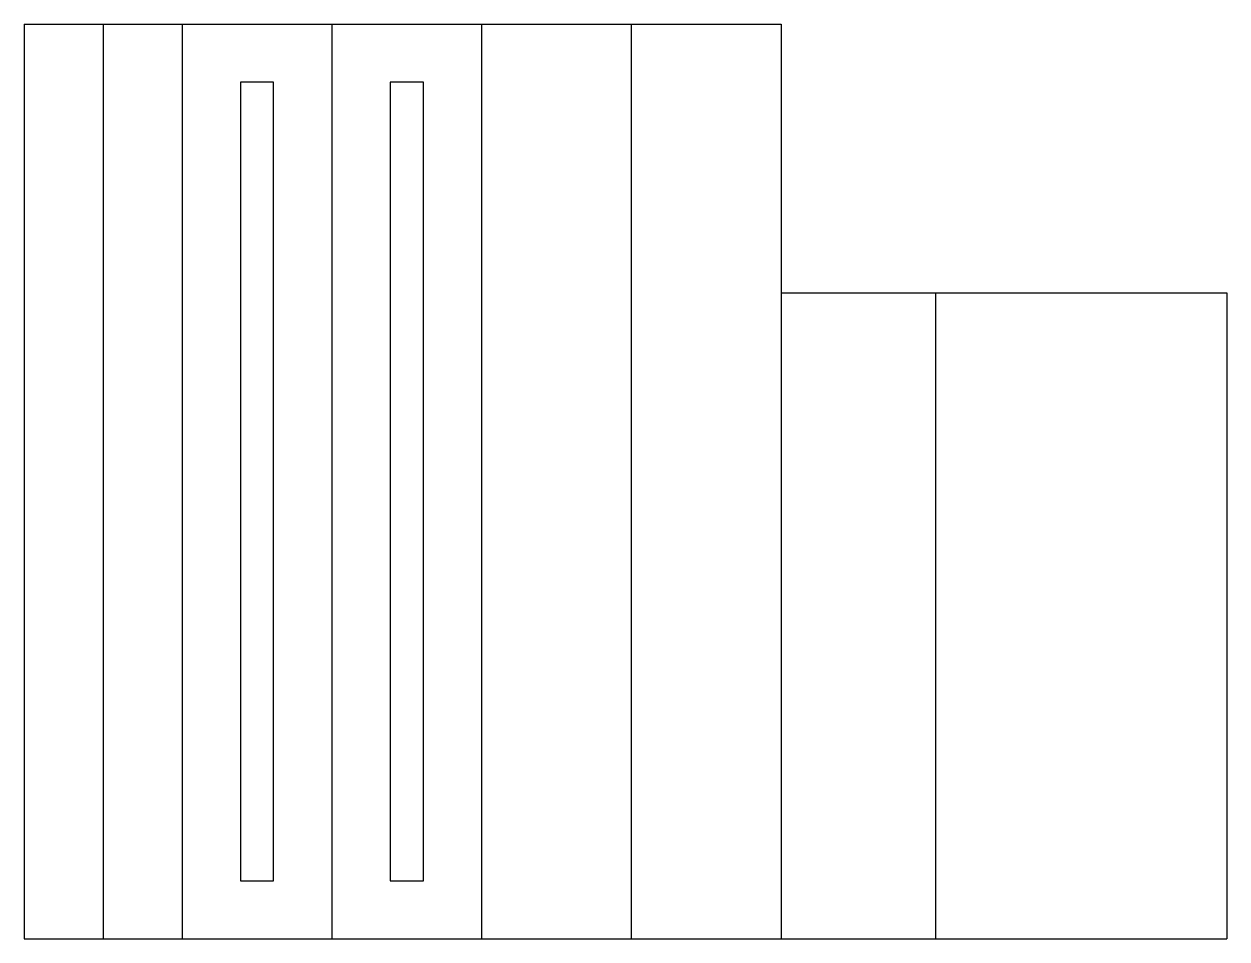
# Model space of a CAD drawing. Header units: metres. Extents: x 0 to 1446, y 0 to 1100.
import ezdxf

# ---------------------------------------------------------------- set-up
doc = ezdxf.new("R2010")
doc.units = ezdxf.units.M

msp = doc.modelspace()

# ---------------------------------------------------------------- linework, layer by layer
at = {"layer": 'Layer0'}
for p, q in [((0, 1100), (0, 0)), ((0, 1100), (95, 1100)), ((95, 1100), (95, 0)), ((95, 1100), (190, 1100)), ((190, 1100), (190, 0)), ((190, 1100), (370, 1100)), ((370, 1100), (550, 1100)), ((370, 1100), (370, 0)), ((550, 1100), (550, 0)), ((550, 1100), (730, 1100)), ((730, 1100), (910, 1100)), ((730, 1100), (730, 0)), ((910, 1100), (910, 777)), ((300, 1030), (260, 1030)), ((260, 1030), (260, 70)), ((300, 70), (300, 1030)), ((440, 1030), (440, 70)), ((480, 1030), (440, 1030)), ((480, 70), (480, 1030)), ((910, 777), (910, 0)), ((910, 777), (1096, 777)), ((1096, 0), (1096, 777)), ((1096, 777), (1446, 777)), ((1446, 777), (1446, 0)), ((260, 70), (300, 70)), ((440, 70), (480, 70)), ((0, 0), (95, 0)), ((95, 0), (190, 0)), ((190, 0), (370, 0)), ((370, 0), (550, 0)), ((550, 0), (730, 0)), ((730, 0), (910, 0)), ((910, 0), (1096, 0)), ((1096, 0), (1446, 0))]:
    msp.add_line(p, q, dxfattribs=at)

doc.saveas('drawing.dxf')
